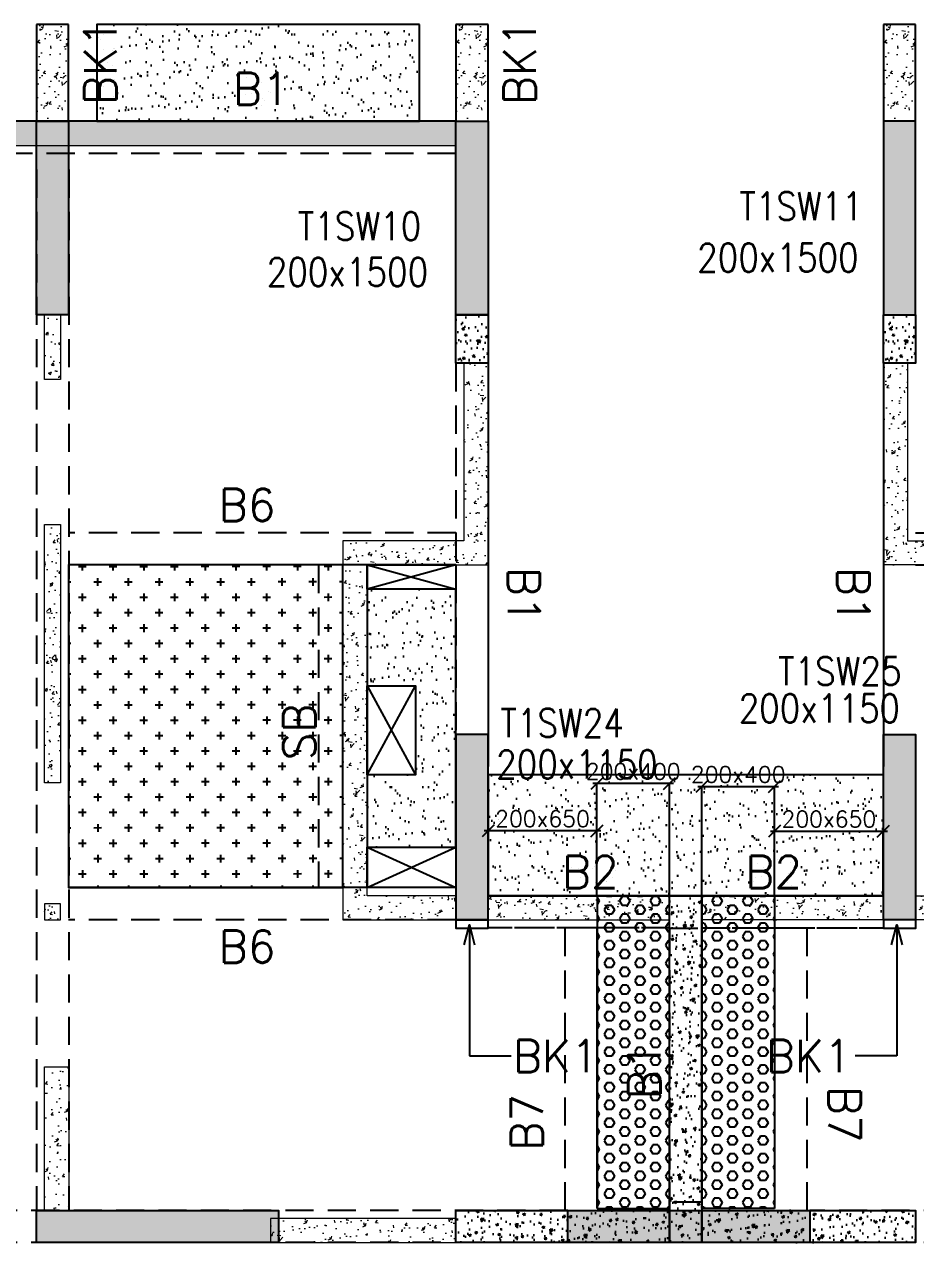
# Model space of a CAD drawing. Header units: millimetres. Extents: x 1078357 to 2594950, y -4969473 to -4636555.
# Drawn here: x 1833457 to 1838981, y -4654688 to -4647138 of the extents above; entities that cross this region are included whole.
import ezdxf

# ---------------------------------------------------------------- set-up
doc = ezdxf.new("R2010")
doc.units = ezdxf.units.MM
doc.header["$PDMODE"] = 35
for name, pattern in [('CONTINOUS', [0]), ('HIDDEN', [0.375, 0.25, -0.125]), ('New Retail block$0$CONTINOUS', [0])]:
    doc.linetypes.add(name, pattern=pattern)
doc.layers.get('0').update_dxf_attribs({"lineweight": 0})
doc.layers.get('Defpoints').update_dxf_attribs({"lineweight": 0})
for name, color, linetype, lineweight in [('A-_ANOTDIMA_D-', 6, 'Continuous', 13), ('COL. NO.', 30, 'Continuous', 25), ('COL. SIZE', 7, 'Continuous', 25), ('DIM', 9, 'Continuous', 25), ('HATCH', 8, 'Continuous', 30), ('RCC UPSTAND', 43, 'Continuous', 30), ('S-NON STR RCC WALL', 8, 'Continuous', 0)]:
    doc.layers.add(name, color=color, linetype=linetype, lineweight=lineweight)
for name, color, linetype in [('B-200x325', 201, 'HIDDEN'), ('B-200x375', 41, 'HIDDEN'), ('B-200x400', 44, 'HIDDEN'), ('B-200x650', 241, 'HIDDEN'), ('B-300xSLAB THK.', 151, 'Continuous'), ('BK1-200x650', 241, 'HIDDEN'), ('DC BEAM NO.', 7, 'Continuous'), ('DROP SLAB', 8, 'Continuous'), ('NON STR. RCC WALL', 6, 'Continuous'), ('S-COLUMN_SHEAR WALL', 1, 'Continuous'), ('S-PROJECTION', 54, 'New Retail block$0$CONTINOUS'), ('SLAB FOLD', 8, 'Continuous'), ('UP TO 10FRS', 30, 'Continuous')]:
    doc.layers.add(name, color=color, linetype=linetype)
doc.styles.add('Roman', font='romans')
doc.styles.add('ROMANS', font='romans.shx', dxfattribs={"width": 0.85})
doc.dimstyles.new('HARESH', dxfattribs={"dimtxt": 150, "dimasz": 75, "dimexe": 0, "dimexo": 0, "dimgap": 25, "dimtad": 1, "dimdec": 0, "dimdsep": 46, "dimtxsty": 'Roman', "dimblk": 'OBLIQUE', "dimcen": 225, "dimdle": 25, "dimclrd": 2, "dimclre": 2, "dimclrt": 7, "dimadec": 8, "dimazin": 1, "dimtfac": 1, "dimtdec": 0, "dimtmove": 0, "dimatfit": 0, "dimfxl": 1, "dimlwd": -1, "dimlwe": -1, "dimarcsym": 0})
pattern_1 = [(50, (-4526714.12, 23254837.94), (182.184669, -15.9390855), [19.05, -209.55]), (355, (-4526714.12, 23254837.94), (-35.2434214, 191.0568452), [15.24, -167.6405842]), (100.4514447, (-4526698.94, 23254836.6), (146.9412471, 175.1177519), [16.1900088, -178.0902446]), (46.1842, (-4526714.12, 23254888.74), (271.0790409, -42.042328), [28.575, -314.325]), (96.6355576, (-4526691.53, 23254885.23), (237.404134, 247.4261246), [24.2850231, -267.1356082]), (351.1841512, (-4526714.12, 23254888.74), (237.404134, 247.4261246), [22.859967, -251.459732]), (21, (-4526688.72, 23254876.04), (151.6143913, -102.2651982), [19.05, -209.55]), (326, (-4526688.72, 23254876.04), (61.8020283, 184.1879661), [15.24, -167.64]), (71.451445, (-4526676.08, 23254867.51), (213.4164193, 81.9227689), [16.1900088, -178.0899376]), (37.5, (-4526714.12, 23254837.935), (3.08860325, 84.55503887), [0, -165.608, 0, -170.18, 0, -168.275]), (7.5, (-4526714.12, 23254837.935), (66.8196625, 100.18057482), [0, -97.028, 0, -161.798, 0, -64.135]), (327.5, (-4526770.76, 23254837.935), (135.59059517, -5.728744), [0, -63.5, 0, -198.12, 0, -262.89]), (317.5, (-4526796.16, 23254837.94), (148.1291814, 25.42649103), [0, -82.55, 0, -131.572, 0, -186.69])]
pattern_2 = [(230, (4374875.64, -7862687.78), (-143.4520365, 12.550427), [15, -165]), (175, (4374875.64, -7862687.78), (27.7502667, -150.438427), [12, -132]), (280.4514445, (4374863.69, -7862686.74), (-115.7017693, -137.887998), [12.7480384, -140.2284224]), (226.1842, (4374875.64, -7862727.78), (-213.448266, 33.103856), [22.5, -247.5]), (276.6356355, (4374857.86, -7862725.02), (-186.932389, -194.82372), [19.122068, -210.342752]), (171.184164, (4374875.64, -7862727.78), (-186.932389, -194.82372), [18, -198]), (201, (4374855.64, -7862717.78), (-119.3814104, 80.523778), [15, -165]), (146, (4374855.64, -7862717.78), (-48.6630664, -145.030009), [12, -132]), (251.4514447, (4374845.7, -7862711.07), (-168.0444753, -64.5062306), [12.748038, -140.2284224]), (217.5, (4374875.644, -7862687.78), (-2.43197106, -66.57877077), [0, -130.4, 0, -134, 0, -132.5]), (187.5, (4374875.644, -7862687.78), (-52.6139075, -78.8823424), [0, -76.4, 0, -127.4, 0, -50.5]), (147.5, (4374920.244, -7862687.78), (-106.7644872, 4.51097435), [0, -50, 0, -156, 0, -207]), (137.5, (4374940.24, -7862687.78), (-116.6372339, -20.0209965), [0, -65, 0, -103.6, 0, -147])]
pattern_3 = [(180, (1815381.29, -4465732.775), (-7e-15, -54.992613), [31.75, -63.5]), (300, (1815381.29, -4465732.775), (47.625, 27.496307), [31.75, -63.5]), (240, (1815349.54, -4465732.775), (47.625, -27.496307), [31.75, -63.5])]

# ---------------------------------------------------------------- blocks, each defined once
blk = doc.blocks.new('_Oblique')
at = {"color": 0, "linetype": 'ByBlock', "lineweight": -2}
blk.add_line((-0.5, -0.5), (0.5, 0.5), dxfattribs=at)
blk = doc.blocks.new('*D1430')
at = {"layer": 'Defpoints', "color": 0, "ltscale": 700, "transparency": 16777216}
for p in [(1837005.8, -4651842.7), (1837005.8, -4652537.8, 0), (1837455.9, -4652537.8, 0)]:
    blk.add_point(p, dxfattribs=at)
at = {"layer": 'DIM', "color": 2, "ltscale": 700, "transparency": 16777216}
for p, q in [((1837480.9, -4651842.7), (1836980.8, -4651842.7)), ((1837005.8, -4652537.8), (1837005.8, -4651842.7)), ((1837455.9, -4652537.8), (1837455.9, -4651842.7))]:
    blk.add_line(p, q, dxfattribs=at)
at = {"layer": 'DIM', "color": 2, "ltscale": 700, "transparency": 16777216, "xscale": 75, "yscale": 75, "zscale": 75, "rotation": 180}
blk.add_blockref('_Oblique', (1837005.8, -4651842.7), dxfattribs=at)
at = {"layer": 'DIM', "color": 2, "ltscale": 700, "transparency": 16777216, "xscale": 75, "yscale": 75, "zscale": 75}
blk.add_blockref('_Oblique', (1837455.9, -4651842.7), dxfattribs=at)
at = {"layer": 'DIM', "color": 7, "ltscale": 700, "transparency": 16777216, "insert": (1837230.8, -4651767.7), "char_height": 150, "attachment_point": 5, "style": 'Roman'}
blk.add_mtext('{\\H0.666667x;200x400}', dxfattribs=at)
blk = doc.blocks.new('*D1431')
at = {"layer": 'Defpoints', "color": 0, "ltscale": 700, "transparency": 16777216}
for p in [(1836331.1, -4652135.7), (1836331.1, -4652537.8, 0), (1837005.8, -4652537.8, 0)]:
    blk.add_point(p, dxfattribs=at)
at = {"layer": 'DIM', "color": 2, "ltscale": 700, "transparency": 16777216}
for p, q in [((1837030.8, -4652135.7), (1836306.1, -4652135.7)), ((1836331.1, -4652537.8), (1836331.1, -4652135.7)), ((1837005.8, -4652537.8), (1837005.8, -4652135.7))]:
    blk.add_line(p, q, dxfattribs=at)
at = {"layer": 'DIM', "color": 2, "ltscale": 700, "transparency": 16777216, "xscale": 75, "yscale": 75, "zscale": 75, "rotation": 180}
blk.add_blockref('_Oblique', (1836331.1, -4652135.7), dxfattribs=at)
at = {"layer": 'DIM', "color": 2, "ltscale": 700, "transparency": 16777216, "xscale": 75, "yscale": 75, "zscale": 75}
blk.add_blockref('_Oblique', (1837005.8, -4652135.7), dxfattribs=at)
at = {"layer": 'DIM', "color": 7, "ltscale": 700, "transparency": 16777216, "insert": (1836668.4, -4652060.7), "char_height": 150, "attachment_point": 5, "style": 'Roman'}
blk.add_mtext('{\\H0.666667x;200x650}', dxfattribs=at)
blk = doc.blocks.new('*D1432')
at = {"layer": 'Defpoints', "color": 0, "ltscale": 700, "transparency": 16777216}
for p in [(1838106, -4651861), (1837655.9, -4652537.8, 0), (1838106, -4652537.8, 0)]:
    blk.add_point(p, dxfattribs=at)
at = {"layer": 'DIM', "color": 2, "ltscale": 700, "transparency": 16777216}
for p, q in [((1837630.9, -4651861), (1838131, -4651861)), ((1837655.9, -4652537.8), (1837655.9, -4651861)), ((1838106, -4652537.8), (1838106, -4651861))]:
    blk.add_line(p, q, dxfattribs=at)
at = {"layer": 'DIM', "color": 2, "ltscale": 700, "transparency": 16777216, "xscale": 75, "yscale": 75, "zscale": 75, "rotation": 180}
blk.add_blockref('_Oblique', (1837655.9, -4651861), dxfattribs=at)
at = {"layer": 'DIM', "color": 2, "ltscale": 700, "transparency": 16777216, "xscale": 75, "yscale": 75, "zscale": 75}
blk.add_blockref('_Oblique', (1838106, -4651861), dxfattribs=at)
at = {"layer": 'DIM', "color": 7, "ltscale": 700, "transparency": 16777216, "insert": (1837881, -4651786), "char_height": 150, "attachment_point": 5, "style": 'Roman'}
blk.add_mtext('{\\H0.666667x;200x400}', dxfattribs=at)
blk = doc.blocks.new('*D1433')
at = {"layer": 'Defpoints', "color": 0, "ltscale": 700, "transparency": 16777216}
for p in [(1838780.9, -4652137.7), (1838106, -4652537.8, 0), (1838780.9, -4652537.8, 0)]:
    blk.add_point(p, dxfattribs=at)
at = {"layer": 'DIM', "color": 2, "ltscale": 700, "transparency": 16777216}
for p, q in [((1838081, -4652137.7), (1838805.9, -4652137.7)), ((1838106, -4652537.8), (1838106, -4652137.7)), ((1838780.9, -4652537.8), (1838780.9, -4652137.7))]:
    blk.add_line(p, q, dxfattribs=at)
at = {"layer": 'DIM', "color": 2, "ltscale": 700, "transparency": 16777216, "xscale": 75, "yscale": 75, "zscale": 75, "rotation": 180}
blk.add_blockref('_Oblique', (1838106, -4652137.7), dxfattribs=at)
at = {"layer": 'DIM', "color": 2, "ltscale": 700, "transparency": 16777216, "xscale": 75, "yscale": 75, "zscale": 75}
blk.add_blockref('_Oblique', (1838780.9, -4652137.7), dxfattribs=at)
at = {"layer": 'DIM', "color": 7, "ltscale": 700, "transparency": 16777216, "insert": (1838443.5, -4652062.7), "char_height": 150, "attachment_point": 5, "style": 'Roman'}
blk.add_mtext('{\\H0.666667x;200x650}', dxfattribs=at)
blk = doc.blocks.new('G$CD63B60BD')
at = {"layer": 'COL. NO.', "linetype": 'Continuous', "style": 'ROMANS', "width": 0.85}
for s, p in [('T1SW11', (25182.1, 15285.8, -320.4)), ('T1SW10', (22445.4, 15162.1, -320.4)), ('T1SW25', (25422.3, 12404.1, -320.4)), ('T1SW24', (23701.3, 12082.3, -320.4))]:
    blk.add_text(s, height=175, dxfattribs=at).set_placement(p)
at = {"layer": 'COL. SIZE', "linetype": 'Continuous', "style": 'ROMANS', "width": 0.85}
for s, p in [('200x1500', (24921.1, 14967.4, -320.4)), ('200x1500', (22252.8, 14877.6, -320.4)), ('200x1150', (25177.8, 12173.6, -320.4)), ('200x1150', (23675.2, 11827.3, -320.4))]:
    blk.add_text(s, height=175, dxfattribs=at).set_placement(p)

msp = doc.modelspace()

# ---------------------------------------------------------------- hatches: boundary and pattern name
at = {"layer": 'DROP SLAB'}
h = msp.add_hatch(dxfattribs=at)
h.set_pattern_fill('CROSS', color=8, scale=15, angle=0.03079)
h.set_pattern_definition([(180.03079016, (-1451735.6, 9389968.63), (-95.1987999, -95.3011726), [47.625, -142.875]), (270.03079016, (-1451759.43, 9389992.43), (95.3011726, -95.1987999), [47.625, -142.875])])
h.paths.add_polyline_path([(1835431.1, -4650488.1), (1833731.1, -4650488.1), (1833731.1, -4652487.9), (1835431.1, -4652487.9)])
at = {"layer": 'HATCH'}
h = msp.add_hatch(dxfattribs=at)
h.set_pattern_fill('AR-SAND', color=8, scale=3, angle=179.97015)
h.set_pattern_definition([(37.4701541, (-1035302.19, 9339832.47), (-4.7236114, 146.8264517), [0, -115.824, 0, -129.54, 0, -123.825]), (7.4701541, (-1035302.2, 9339832.47), (134.9689868, 214.9772528), [0, -62.484, 0, -104.394, 0, -40.005]), (327.4701541, (-1035395.92, 9339832.52), (237.2979035, 0.3075449), [0, -38.1, 0, -137.16, 0, -179.07]), (317.4701541, (-1035395.92, 9339832.52), (229.1017424, 66.759465), [0, -19.05, 0, -89.916, 0, -102.87])])
h.paths.add_polyline_path([(1835906.4, -4647137.8), (1833906.4, -4647137.8), (1833906.4, -4647737.8), (1835906.4, -4647737.8)])
h = msp.add_hatch(dxfattribs=at)
h.set_pattern_fill('AR-SAND', color=8, scale=3, angle=0.02985)
h.set_pattern_definition([(37.47015413, (-3195902.47, 18707870.84), (-4.72361136, 146.8264517), [0, -115.824, 0, -129.54, 0, -123.825]), (7.4701541, (-3195902.47, 18707870.84), (134.9689868, 214.9772528), [0, -62.484, 0, -104.394, 0, -40.005]), (327.4701541, (-3195996.19, 18707870.89), (237.2979035, 0.3075449), [0, -38.1, 0, -137.16, 0, -179.07]), (317.4701541, (-3195996.2, 18707870.9), (229.1017424, 66.759465), [0, -19.05, 0, -89.916, 0, -102.87])])
h.paths.add_polyline_path([(1836130.6, -4650637.8), (1835580.6, -4650637.8), (1835580.6, -4651237.8), (1835880.5, -4651237.8), (1835880.5, -4651787.8), (1835580.6, -4651787.7), (1835580.6, -4652237.8), (1836130.5, -4652237.8)])
h = msp.add_hatch(dxfattribs=at)
h.set_pattern_fill('AR-SAND', color=8, scale=3, angle=179.97015)
h.set_pattern_definition([(37.4701541, (-2132527.14, 14023851.66), (-4.72361136, 146.8264517), [0, -115.824, 0, -129.54, 0, -123.825]), (7.4701541, (-2132527.14, 14023851.66), (134.9689868, 214.9772528), [0, -62.484, 0, -104.394, 0, -40.005]), (327.4701541, (-2132620.87, 14023851.7), (237.2979035, 0.3075449), [0, -38.1, 0, -137.16, 0, -179.07]), (317.4701541, (-2132620.87, 14023851.7), (229.1017424, 66.759465), [0, -19.05, 0, -89.916, 0, -102.87])])
h.paths.add_polyline_path([(1838781.1, -4651787.7), (1836331.1, -4651787.7), (1836331.1, -4652537.8), (1838781.1, -4652537.8)])
h = msp.add_hatch(dxfattribs=at)
h.set_pattern_fill('AR-SAND', color=8, scale=3, angle=179.97015)
h.set_pattern_definition([(37.4701541, (-2132526.91, 14023851.66), (-4.72361136, 146.8264517), [0, -115.824, 0, -129.54, 0, -123.825]), (7.4701541, (-2132526.9, 14023851.66), (134.9689868, 214.9772528), [0, -62.484, 0, -104.394, 0, -40.005]), (327.4701541, (-2132620.63, 14023851.71), (237.2979035, 0.3075449), [0, -38.1, 0, -137.16, 0, -179.07]), (317.4701541, (-2132620.63, 14023851.71), (229.1017424, 66.759465), [0, -19.05, 0, -89.916, 0, -102.87])])
h.paths.add_polyline_path([(1838781.4, -4651937.8), (1836331.3, -4651937.8), (1836331.4, -4652537.7), (1838781.4, -4652537.7)])
at = {"layer": 'RCC UPSTAND'}
h = msp.add_hatch(dxfattribs=at)
h.set_pattern_fill('AR-CONC', color=8, scale=20, angle=90)
h.set_pattern_definition([(140, (-1371868.97, -7187682.28), (12.550427, 143.4520365), [15, -165]), (85, (-1371868.97, -7187682.28), (-150.438427, -27.7502667), [12, -132]), (190.4514445, (-1371867.93, -7187670.33), (-137.887998, 115.7017693), [12.7480384, -140.2284224]), (136.1842, (-1371908.97, -7187682.28), (33.103856, 213.448266), [22.5, -247.5]), (186.6356355, (-1371906.21, -7187664.5), (-194.82372, 186.932389), [19.122068, -210.342752]), (81.184164, (-1371908.97, -7187682.28), (-194.82372, 186.932389), [18, -198]), (111, (-1371898.97, -7187662.28), (80.523778, 119.3814104), [15, -165]), (56, (-1371898.97, -7187662.28), (-145.030009, 48.6630664), [12, -132]), (161.4514447, (-1371892.26, -7187652.33), (-64.5062306, 168.0444753), [12.748038, -140.2284224]), (127.5, (-1371868.974, -7187682.28), (-66.57877077, 2.43197106), [0, -130.4, 0, -134, 0, -132.5]), (97.5, (-1371868.97, -7187682.28), (-78.8823424, 52.6139075), [0, -76.4, 0, -127.4, 0, -50.5]), (57.5, (-1371868.974, -7187726.88), (4.51097435, 106.7644872), [0, -50, 0, -156, 0, -207]), (47.5, (-1371868.97, -7187746.88), (-20.0209965, 116.6372339), [0, -65, 0, -103.6, 0, -147])])
h.paths.add_polyline_path([(1836331.1, -4648937.8), (1836331.1, -4649237.8), (1836131.1, -4649237.8), (1836131.1, -4648937.8)])
h = msp.add_hatch(dxfattribs=at)
h.set_pattern_fill('AR-CONC', color=8, scale=20, angle=90)
h.set_pattern_definition([(140, (-1369218.97, -7187682.28), (12.550427, 143.4520365), [15, -165]), (85, (-1369218.97, -7187682.28), (-150.438427, -27.7502667), [12, -132]), (190.4514445, (-1369217.93, -7187670.33), (-137.887998, 115.7017693), [12.7480384, -140.2284224]), (136.1842, (-1369258.97, -7187682.28), (33.103856, 213.448266), [22.5, -247.5]), (186.6356355, (-1369256.21, -7187664.5), (-194.82372, 186.932389), [19.122068, -210.342752]), (81.184164, (-1369258.97, -7187682.28), (-194.82372, 186.932389), [18, -198]), (111, (-1369248.97, -7187662.28), (80.523778, 119.3814104), [15, -165]), (56, (-1369248.97, -7187662.28), (-145.030009, 48.6630664), [12, -132]), (161.4514447, (-1369242.26, -7187652.34), (-64.5062306, 168.0444753), [12.748038, -140.2284224]), (127.5, (-1369218.974, -7187682.285), (-66.57877077, 2.43197106), [0, -130.4, 0, -134, 0, -132.5]), (97.5, (-1369218.97, -7187682.285), (-78.8823424, 52.6139075), [0, -76.4, 0, -127.4, 0, -50.5]), (57.5, (-1369218.974, -7187726.885), (4.51097435, 106.7644872), [0, -50, 0, -156, 0, -207]), (47.5, (-1369218.97, -7187746.885), (-20.0209965, 116.6372339), [0, -65, 0, -103.6, 0, -147])])
h.paths.add_polyline_path([(1838981.1, -4648937.8), (1838981.1, -4649237.8), (1838781.1, -4649237.8), (1838781.1, -4648937.8)])
h = msp.add_hatch(dxfattribs=at)
h.set_pattern_fill('AR-CONC', color=8, scale=20, angle=180)
h.set_pattern_definition([(230, (4374875.64, -7862687.78), (-143.4520365, 12.550427), [15, -165]), (175, (4374875.64, -7862687.78), (27.7502667, -150.438427), [12, -132]), (280.4514445, (4374863.69, -7862686.74), (-115.7017693, -137.887998), [12.7480384, -140.2284224]), (226.1842, (4374875.64, -7862727.78), (-213.448266, 33.103856), [22.5, -247.5]), (276.6356355, (4374857.86, -7862725.02), (-186.932389, -194.82372), [19.122068, -210.342752]), (171.184164, (4374875.64, -7862727.78), (-186.932389, -194.82372), [18, -198]), (201, (4374855.64, -7862717.78), (-119.3814104, 80.523778), [15, -165]), (146, (4374855.64, -7862717.78), (-48.6630664, -145.030009), [12, -132]), (251.4514447, (4374845.7, -7862711.07), (-168.0444753, -64.5062306), [12.748038, -140.2284224]), (217.5, (4374875.644, -7862687.78), (-2.43197106, -66.57877077), [0, -130.4, 0, -134, 0, -132.5]), (187.5, (4374875.644, -7862687.78), (-52.6139075, -78.8823424), [0, -76.4, 0, -127.4, 0, -50.5]), (147.5, (4374920.244, -7862687.78), (-106.7644872, 4.51097435), [0, -50, 0, -156, 0, -207]), (137.5, (4374940.24, -7862687.78), (-116.6372339, -20.0209965), [0, -65, 0, -103.6, 0, -147])])
h.paths.add_polyline_path([(1837456.1, -4652537.8), (1837656.1, -4652537.8), (1837656.1, -4654687.8), (1837456.1, -4654687.8)])
h = msp.add_hatch(dxfattribs=at)
h.set_pattern_fill('AR-CONC', color=8, scale=20, angle=180)
h.set_pattern_definition(pattern_2)
h.paths.add_polyline_path([(1836131.1, -4654487.8), (1837456.1, -4654487.8), (1837456.1, -4654687.7), (1836131.1, -4654687.7)])
h = msp.add_hatch(dxfattribs=at)
h.set_pattern_fill('AR-CONC', color=8, scale=20, angle=180)
h.set_pattern_definition(pattern_2)
h.paths.add_polyline_path([(1837656.1, -4654487.8), (1838981.1, -4654487.8), (1838981.1, -4654687.8), (1837656.1, -4654687.8)])
at = {"layer": 'S-COLUMN_SHEAR WALL', "lineweight": 25}
h = msp.add_hatch(color=1, dxfattribs=at)
h.dxf.hatch_style = 1
h.paths.add_polyline_path([(1833531.1, -4648937.8), (1833731.1, -4648937.8), (1833731.1, -4647737.8), (1833531.1, -4647737.8)])
at = {"layer": 'S-COLUMN_SHEAR WALL', "lineweight": 25, "extrusion": (-1.00316e-06, 2.11765e-11, 1)}
h = msp.add_hatch(color=1, dxfattribs=at)
h.dxf.hatch_style = 1
h.paths.add_polyline_path([(1836131.1, -4647737.8), (1836331.1, -4647737.8), (1836331.1, -4648937.8), (1836131.1, -4648937.8)])
at = {"layer": 'S-COLUMN_SHEAR WALL', "lineweight": 25, "extrusion": (1.00316e-06, 1.91639e-11, 1)}
h = msp.add_hatch(color=1, dxfattribs=at)
h.dxf.hatch_style = 1
h.paths.add_polyline_path([(1838981.1, -4647737.8), (1838781.1, -4647737.8), (1838781.1, -4648937.8), (1838981.1, -4648937.8)])
at = {"layer": 'S-COLUMN_SHEAR WALL', "lineweight": 25, "extrusion": (-1.00316e-06, 2.11765e-11, 1)}
h = msp.add_hatch(color=1, dxfattribs=at)
h.dxf.hatch_style = 1
h.paths.add_polyline_path([(1836131.1, -4652687.8), (1836331.1, -4652687.8), (1836331.1, -4651537.8), (1836131.1, -4651537.8)])
at = {"layer": 'S-COLUMN_SHEAR WALL', "lineweight": 25, "extrusion": (1.00316e-06, 1.91639e-11, 1)}
h = msp.add_hatch(color=1, dxfattribs=at)
h.dxf.hatch_style = 1
h.paths.add_polyline_path([(1838981.1, -4652687.8), (1838781.1, -4652687.8), (1838781.1, -4651537.8), (1838981.1, -4651537.8)])
at = {"layer": 'S-COLUMN_SHEAR WALL', "lineweight": 25}
h = msp.add_hatch(color=1, dxfattribs=at)
h.dxf.hatch_style = 1
h.paths.add_polyline_path([(1833531.1, -4654487.8), (1835031.1, -4654487.8), (1835031.1, -4654687.8), (1833531.1, -4654687.8)])
at = {"layer": 'S-NON STR RCC WALL'}
h = msp.add_hatch(dxfattribs=at)
h.set_pattern_fill('AR-CONC', color=256, angle=180)
h.set_pattern_definition([(50, (-6700313.69, 32907950.43), (182.184669, -15.93908554), [19.05, -209.55]), (355, (-6700313.69, 32907950.43), (-35.2434214, 191.0568452), [15.24, -167.6405842]), (100.4514447, (-6700298.5, 32907949.1), (146.9412471, 175.1177519), [16.1900088, -178.0902446]), (46.1842, (-6700313.69, 32908001.23), (271.0790409, -42.0423279), [28.575, -314.325]), (96.6355576, (-6700291.1, 32907997.72), (237.404134, 247.4261246), [24.2850231, -267.1356082]), (351.1841512, (-6700313.69, 32908001.23), (237.404134, 247.4261246), [22.859967, -251.459732]), (21, (-6700288.29, 32907988.53), (151.61439127, -102.2651982), [19.05, -209.55]), (326, (-6700288.29, 32907988.53), (61.80202835, 184.1879661), [15.24, -167.64]), (71.451445, (-6700275.65, 32907980), (213.4164193, 81.9227689), [16.1900088, -178.0899376]), (37.5, (-6700313.685, 32907950.43), (3.08860325, 84.55503887), [0, -165.608, 0, -170.18, 0, -168.275]), (7.5, (-6700313.685, 32907950.43), (66.8196625, 100.18057482), [0, -97.028, 0, -161.798, 0, -64.135]), (327.5, (-6700370.33, 32907950.43), (135.59059517, -5.72874399), [0, -63.5, 0, -198.12, 0, -262.89]), (317.5, (-6700395.73, 32907950.43), (148.1291814, 25.42649103), [0, -82.55, 0, -131.572, 0, -186.69])])
h.paths.add_polyline_path([(1833731.1, -4647737.8), (1833731.1, -4647137.8), (1833531.1, -4647137.8), (1833531.1, -4647737.8), (1833731.1, -4647737.8)], is_closed=False)
h = msp.add_hatch(dxfattribs=at)
h.set_pattern_fill('AR-CONC', color=256, angle=180)
h.set_pattern_definition([(50, (-6697713.69, 32907950.49), (182.184669, -15.93908554), [19.05, -209.55]), (355, (-6697713.69, 32907950.49), (-35.2434214, 191.0568452), [15.24, -167.6405842]), (100.4514447, (-6697698.5, 32907949.16), (146.9412471, 175.1177519), [16.1900088, -178.0902446]), (46.1842, (-6697713.69, 32908001.3), (271.0790409, -42.0423279), [28.575, -314.325]), (96.6355576, (-6697691.1, 32907997.79), (237.404134, 247.4261246), [24.2850231, -267.1356082]), (351.1841512, (-6697713.69, 32908001.3), (237.404134, 247.4261246), [22.859967, -251.459732]), (21, (-6697688.29, 32907988.59), (151.61439127, -102.2651982), [19.05, -209.55]), (326, (-6697688.29, 32907988.59), (61.80202835, 184.1879661), [15.24, -167.64]), (71.451445, (-6697675.65, 32907980.07), (213.4164193, 81.9227689), [16.1900088, -178.0899376]), (37.5, (-6697713.686, 32907950.49), (3.08860325, 84.55503887), [0, -165.608, 0, -170.18, 0, -168.275]), (7.5, (-6697713.69, 32907950.49), (66.8196625, 100.18057482), [0, -97.028, 0, -161.798, 0, -64.135]), (327.5, (-6697770.33, 32907950.49), (135.59059517, -5.72874399), [0, -63.5, 0, -198.12, 0, -262.89]), (317.5, (-6697795.73, 32907950.49), (148.1291814, 25.42649103), [0, -82.55, 0, -131.572, 0, -186.69])])
h.paths.add_polyline_path([(1836331.1, -4647737.7), (1836331.1, -4647137.7), (1836131.1, -4647137.7), (1836131.1, -4647737.7), (1836331.1, -4647737.7)], is_closed=False)
h = msp.add_hatch(dxfattribs=at)
h.set_pattern_fill('AR-CONC', color=256, angle=180)
h.set_pattern_definition([(50, (-6695063.69, 32907950.42), (182.184669, -15.93908554), [19.05, -209.55]), (355, (-6695063.69, 32907950.42), (-35.2434214, 191.0568452), [15.24, -167.6405842]), (100.4514447, (-6695048.5, 32907949.1), (146.9412471, 175.1177519), [16.1900088, -178.0902446]), (46.1842, (-6695063.69, 32908001.22), (271.0790409, -42.0423279), [28.575, -314.325]), (96.6355576, (-6695041.1, 32907997.72), (237.404134, 247.4261246), [24.2850231, -267.1356082]), (351.1841512, (-6695063.69, 32908001.22), (237.404134, 247.4261246), [22.859967, -251.459732]), (21, (-6695038.29, 32907988.52), (151.61439127, -102.2651982), [19.05, -209.55]), (326, (-6695038.29, 32907988.52), (61.80202835, 184.1879661), [15.24, -167.64]), (71.451445, (-6695025.65, 32907980), (213.4164193, 81.9227689), [16.1900088, -178.0899376]), (37.5, (-6695063.685, 32907950.423), (3.08860325, 84.55503887), [0, -165.608, 0, -170.18, 0, -168.275]), (7.5, (-6695063.69, 32907950.42), (66.8196625, 100.18057482), [0, -97.028, 0, -161.798, 0, -64.135]), (327.5, (-6695120.33, 32907950.423), (135.59059517, -5.72874399), [0, -63.5, 0, -198.12, 0, -262.89]), (317.5, (-6695145.73, 32907950.42), (148.1291814, 25.42649103), [0, -82.55, 0, -131.572, 0, -186.69])])
h.paths.add_polyline_path([(1838981.1, -4647737.8), (1838981.1, -4647137.8), (1838781.1, -4647137.8), (1838781.1, -4647737.8), (1838981.1, -4647737.8)], is_closed=False)
h = msp.add_hatch(dxfattribs=at)
h.set_pattern_fill('AR-CONC', color=256)
h.set_pattern_definition([(50, (-5623938.83, 27938857.12), (182.184669, -15.93908554), [19.05, -209.55]), (355, (-5623938.83, 27938857.12), (-35.2434214, 191.0568452), [15.24, -167.6405842]), (100.4514447, (-5623923.65, 27938855.8), (146.9412471, 175.1177519), [16.1900088, -178.0902446]), (46.1842, (-5623938.83, 27938907.92), (271.0790409, -42.042328), [28.575, -314.325]), (96.6355576, (-5623916.24, 27938904.42), (237.404134, 247.4261246), [24.2850231, -267.1356082]), (351.1841512, (-5623938.83, 27938907.92), (237.404134, 247.4261246), [22.859967, -251.459732]), (21, (-5623913.43, 27938895.22), (151.6143913, -102.2651982), [19.05, -209.55]), (326, (-5623913.43, 27938895.22), (61.8020283, 184.1879661), [15.24, -167.64]), (71.451445, (-5623900.8, 27938886.7), (213.4164193, 81.9227689), [16.1900088, -178.0899376]), (37.5, (-5623938.834, 27938857.12), (3.08860325, 84.55503887), [0, -165.608, 0, -170.18, 0, -168.275]), (7.5, (-5623938.83, 27938857.12), (66.8196625, 100.18057482), [0, -97.028, 0, -161.798, 0, -64.135]), (327.5, (-5623995.476, 27938857.12), (135.59059517, -5.72874399), [0, -63.5, 0, -198.12, 0, -262.89]), (317.5, (-5624020.88, 27938857.12), (148.1291814, 25.42649103), [0, -82.55, 0, -131.572, 0, -186.69])])
h.paths.add_polyline_path([(1836128.4, -4647737.8), (1831131.3, -4647737.8), (1831131.3, -4647887.8), (1836128.4, -4647887.8)])
h = msp.add_hatch(dxfattribs=at)
h.set_pattern_fill('AR-CONC', color=256, angle=180)
h.set_pattern_definition([(50, (1833644.6, -4749442.22), (182.18467, -15.93909), [19.05, -209.55]), (355, (1833644.6, -4749442.22), (-35.24342, 191.05685), [15.24, -167.6406]), (100.45144, (1833659.78, -4749443.55), (146.94125, 175.11775), [16.19, -178.09024]), (46.1842, (1833644.6, -4749391.42), (271.07904, -42.04233), [28.575, -314.325]), (96.63556, (1833667.2, -4749394.93), (237.4041, 247.4261), [24.285, -267.1356]), (351.18415, (1833644.6, -4749391.42), (237.4041, 247.4261), [22.86, -251.4597]), (21, (1833670, -4749404.12), (151.6144, -102.2652), [19.05, -209.55]), (326, (1833670, -4749404.12), (61.80203, 184.18797), [15.24, -167.64]), (71.45144, (1833682.63, -4749412.65), (213.41642, 81.92277), [16.19, -178.08994]), (37.5, (1833644.6, -4749442.225), (3.088603, 84.55504), [0, -165.608, 0, -170.18, 0, -168.275]), (7.5, (1833644.6, -4749442.225), (66.81966, 100.180575), [0, -97.028, 0, -161.798, 0, -64.135]), (327.5, (1833587.96, -4749442.225), (135.590595, -5.728744), [0, -63.5, 0, -198.12, 0, -262.89]), (317.5, (1833562.56, -4749442.22), (148.12918, 25.42649), [0, -82.55, 0, -131.572, 0, -186.69])])
h.paths.add_polyline_path([(1833581.4, -4648937.8), (1833681.4, -4648937.8), (1833681.3, -4649337.8), (1833581.3, -4649337.8)])
h = msp.add_hatch(dxfattribs=at)
h.set_pattern_fill('AR-CONC', color=256)
h.set_pattern_definition(pattern_1)
h.paths.add_polyline_path([(1835431.3, -4650337.8), (1835431.3, -4652687.8), (1836131.3, -4652687.8), (1836131.3, -4652537.8), (1835581.3, -4652537.8), (1835581.3, -4650487.8), (1836331.3, -4650487.8), (1836331.3, -4649237.7), (1836181.3, -4649237.7), (1836181.3, -4650337.8)])
h = msp.add_hatch(dxfattribs=at)
h.set_pattern_fill('AR-CONC', color=256, angle=180)
h.set_pattern_definition(pattern_1)
h.paths.add_polyline_path([(1839681.4, -4650337.8), (1839681.4, -4652687.8), (1838981.4, -4652687.8), (1838981.4, -4652537.8), (1839531.4, -4652537.8), (1839531.4, -4650487.8), (1838781.4, -4650487.8), (1838781.4, -4649237.7), (1838931.4, -4649237.7), (1838931.4, -4650337.8)])
h = msp.add_hatch(dxfattribs=at)
h.set_pattern_fill('AR-CONC', color=256, angle=180)
h.set_pattern_definition([(50, (2930869.32, -9433461.41), (182.184669, -15.9390855), [19.05, -209.55]), (355, (2930869.32, -9433461.41), (-35.2434214, 191.056845), [15.24, -167.640584]), (100.4514447, (2930884.5, -9433462.74), (146.941247, 175.117752), [16.190009, -178.0902446]), (46.1842, (2930869.32, -9433410.61), (271.079041, -42.042328), [28.575, -314.325]), (96.6355576, (2930891.9, -9433414.12), (237.404134, 247.426125), [24.285023, -267.135608]), (351.184151, (2930869.32, -9433410.6), (237.404134, 247.426125), [22.859967, -251.459732]), (21, (2930894.72, -9433423.31), (151.6143913, -102.265198), [19.05, -209.55]), (326, (2930894.72, -9433423.31), (61.802028, 184.187966), [15.24, -167.64]), (71.451445, (2930907.35, -9433431.83), (213.416419, 81.922769), [16.190009, -178.0899376]), (37.5, (2930869.316, -9433461.41), (3.08860325, 84.5550389), [0, -165.608, 0, -170.18, 0, -168.275]), (7.5, (2930869.32, -9433461.41), (66.8196625, 100.1805748), [0, -97.028, 0, -161.798, 0, -64.135]), (327.5, (2930812.674, -9433461.41), (135.5905952, -5.728744), [0, -63.5, 0, -198.12, 0, -262.89]), (317.5, (2930787.27, -9433461.41), (148.1291814, 25.426491), [0, -82.55, 0, -131.572, 0, -186.69])])
h.paths.add_polyline_path([(1833581.3, -4650237.8), (1833681.3, -4650237.8), (1833681.3, -4651837.8), (1833581.3, -4651837.8)])
h = msp.add_hatch(dxfattribs=at)
h.set_pattern_fill('AR-CONC', color=256)
h.set_pattern_definition(pattern_1)
h.paths.add_polyline_path([(1837456.3, -4652537.8), (1836331.3, -4652537.8), (1836331.3, -4652687.8), (1837456.3, -4652687.8)])
h = msp.add_hatch(dxfattribs=at)
h.set_pattern_fill('AR-CONC', color=256, angle=180)
h.set_pattern_definition(pattern_1)
h.paths.add_polyline_path([(1837656.4, -4652537.8), (1838781.4, -4652537.8), (1838781.4, -4652687.8), (1837656.4, -4652687.8)])
h = msp.add_hatch(dxfattribs=at)
h.set_pattern_fill('AR-CONC', color=256, angle=180)
h.set_pattern_definition([(50, (2930856.1, -9434826.08), (182.184669, -15.9390855), [19.05, -209.55]), (355, (2930856.1, -9434826.08), (-35.2434214, 191.056845), [15.24, -167.640584]), (100.4514447, (2930871.28, -9434827.4), (146.941247, 175.117752), [16.190009, -178.0902446]), (46.1842, (2930856.1, -9434775.28), (271.079041, -42.042328), [28.575, -314.325]), (96.6355576, (2930878.7, -9434778.78), (237.404134, 247.426125), [24.285023, -267.135608]), (351.184151, (2930856.1, -9434775.28), (237.404134, 247.426125), [22.859967, -251.459732]), (21, (2930881.5, -9434787.98), (151.6143913, -102.265198), [19.05, -209.55]), (326, (2930881.5, -9434787.98), (61.802028, 184.187966), [15.24, -167.64]), (71.451445, (2930894.14, -9434796.5), (213.416419, 81.922769), [16.190009, -178.0899376]), (37.5, (2930856.1, -9434826.077), (3.08860325, 84.5550389), [0, -165.608, 0, -170.18, 0, -168.275]), (7.5, (2930856.1, -9434826.08), (66.8196625, 100.1805748), [0, -97.028, 0, -161.798, 0, -64.135]), (327.5, (2930799.46, -9434826.077), (135.5905952, -5.728744), [0, -63.5, 0, -198.12, 0, -262.89]), (317.5, (2930774.06, -9434826.08), (148.1291814, 25.426491), [0, -82.55, 0, -131.572, 0, -186.69])])
h.paths.add_polyline_path([(1833581.3, -4652687.8), (1833681.3, -4652687.8), (1833681.3, -4652587.8), (1833581.3, -4652587.8)])
h = msp.add_hatch(dxfattribs=at)
h.set_pattern_fill('AR-CONC', color=256, angle=180)
h.set_pattern_definition([(50, (-5617953.58, 27938857.12), (182.184669, -15.93908554), [19.05, -209.55]), (355, (-5617953.58, 27938857.12), (-35.2434214, 191.0568452), [15.24, -167.6405842]), (100.4514447, (-5617938.4, 27938855.79), (146.9412471, 175.1177519), [16.1900088, -178.0902446]), (46.1842, (-5617953.58, 27938907.92), (271.0790409, -42.042328), [28.575, -314.325]), (96.6355576, (-5617931, 27938904.4), (237.404134, 247.4261246), [24.2850231, -267.1356082]), (351.1841512, (-5617953.58, 27938907.92), (237.404134, 247.4261246), [22.859967, -251.459732]), (21, (-5617928.18, 27938895.22), (151.6143913, -102.2651982), [19.05, -209.55]), (326, (-5617928.18, 27938895.22), (61.8020283, 184.1879661), [15.24, -167.64]), (71.451445, (-5617915.54, 27938886.7), (213.4164193, 81.9227689), [16.1900088, -178.0899376]), (37.5, (-5617953.58, 27938857.115), (3.08860325, 84.55503887), [0, -165.608, 0, -170.18, 0, -168.275]), (7.5, (-5617953.58, 27938857.115), (66.8196625, 100.18057482), [0, -97.028, 0, -161.798, 0, -64.135]), (327.5, (-5618010.22, 27938857.115), (135.59059517, -5.72874399), [0, -63.5, 0, -198.12, 0, -262.89]), (317.5, (-5618035.62, 27938857.12), (148.1291814, 25.42649103), [0, -82.55, 0, -131.572, 0, -186.69])])
h.paths.add_polyline_path([(1833581.4, -4653597.8), (1833731.3, -4653597.8), (1833731.3, -4654487.7), (1833581.4, -4654487.7)])
h = msp.add_hatch(dxfattribs=at)
h.set_pattern_fill('AR-CONC', color=256)
h.set_pattern_definition([(50, (-4526714.12, 23254837.94), (182.184669, -15.9390855), [19.05, -209.55]), (355, (-4526714.12, 23254837.94), (-35.2434214, 191.0568452), [15.24, -167.6405842]), (100.4514447, (-4526698.94, 23254836.6), (146.9412471, 175.1177519), [16.1900088, -178.0902446]), (46.1842, (-4526714.12, 23254888.74), (271.0790409, -42.042328), [28.575, -314.325]), (96.6355576, (-4526691.53, 23254885.23), (237.404134, 247.4261246), [24.2850231, -267.1356082]), (351.1841512, (-4526714.12, 23254888.74), (237.404134, 247.4261246), [22.859967, -251.459732]), (21, (-4526688.72, 23254876.04), (151.6143913, -102.2651982), [19.05, -209.55]), (326, (-4526688.72, 23254876.04), (61.8020283, 184.1879661), [15.24, -167.64]), (71.451445, (-4526676.08, 23254867.51), (213.4164193, 81.9227689), [16.1900088, -178.0899376]), (37.5, (-4526714.12, 23254837.935), (3.08860325, 84.55503887), [0, -165.608, 0, -170.18, 0, -168.275]), (7.5, (-4526714.12, 23254837.935), (66.8196625, 100.18057482), [0, -97.028, 0, -161.798, 0, -64.135]), (327.5, (-4526770.76, 23254837.935), (135.59059517, -5.728744), [0, -63.5, 0, -198.12, 0, -262.89]), (317.5, (-4526796.16, 23254837.94), (148.1291814, 25.42649103), [0, -82.55, 0, -131.572, 0, -186.69])])
h.paths.add_polyline_path([(1836131.3, -4654537.8), (1834981.4, -4654537.8), (1834981.4, -4654687.8), (1836131.3, -4654687.8)])
at = {"layer": 'SLAB FOLD', "ltscale": 1000}
h = msp.add_hatch(dxfattribs=at)
h.set_pattern_fill('HEX', color=8, scale=10, angle=180)
h.set_pattern_definition(pattern_3)
h.paths.add_polyline_path([(1837456.3, -4654477.2), (1837006.3, -4654477.2), (1837006.3, -4652537.8), (1837456.3, -4652537.8)])
h = msp.add_hatch(dxfattribs=at)
h.set_pattern_fill('HEX', color=8, scale=10, angle=180)
h.set_pattern_definition(pattern_3)
h.paths.add_polyline_path([(1837656.7, -4654477.2), (1838106.7, -4654477.2), (1838106.7, -4652537.8), (1837656.7, -4652537.8)])
at = {"layer": 'UP TO 10FRS', "lineweight": 25}
h = msp.add_hatch(color=256, dxfattribs=at)
h.dxf.hatch_style = 1
h.paths.add_polyline_path([(1838324.7, -4654487.8), (1838324.7, -4654687.8), (1836824.7, -4654687.8), (1836824.7, -4654487.8)])

# ---------------------------------------------------------------- linework, layer by layer
at = {"layer": 'B-200x325', "ltscale": 700}
for p, q in [((1836131.1, -4650288.1, 0), (1833731.1, -4650288.1, 0)), ((1838981.1, -4650288, 0), (1841381.1, -4650288, 0)), ((1836130.9, -4652687.9, 0), (1833731.1, -4652687.9, 0))]:
    msp.add_line(p, q, dxfattribs=at)
at = {"layer": 'B-200x325', "linetype": 'Continuous', "ltscale": 700}
for p, q in [((1836131.1, -4650488.1, 0), (1833731.1, -4650488.1, 0)), ((1838981.1, -4650488, 0), (1841381.1, -4650488, 0)), ((1836130.9, -4652487.9, 0), (1833731.1, -4652487.9, 0))]:
    msp.add_line(p, q, dxfattribs=at)
at = {"layer": 'B-200x375', "ltscale": 700}
for p, q in [((1836806, -4652737.8, 0), (1836806, -4654487.8, 0)), ((1838306.2, -4652737.8, 0), (1838306.2, -4654487.8, 0))]:
    msp.add_line(p, q, dxfattribs=at)
at = {"layer": 'B-200x375', "linetype": 'Continuous', "ltscale": 700}
for p, q in [((1837006, -4652737.8, 0), (1837006, -4654477.1, 0)), ((1838106.2, -4652737.8, 0), (1838106.2, -4654477.2, 0))]:
    msp.add_line(p, q, dxfattribs=at)
at = {"layer": 'B-200x400', "linetype": 'Continuous', "ltscale": 500}
for p, q in [((1837455.9, -4652537.7, 0), (1837005.8, -4652537.7, 0)), ((1838106.1, -4652537.7, 0), (1837656, -4652537.7, 0))]:
    msp.add_line(p, q, dxfattribs=at)
at = {"layer": 'B-200x400', "linetype": 'HIDDEN', "ltscale": 500}
for p, q in [((1837455.9, -4652737.7, 0), (1837005.8, -4652737.7, 0)), ((1837655.9, -4652737.7, 0), (1838106.1, -4652737.7, 0))]:
    msp.add_line(p, q, dxfattribs=at)
at = {"layer": 'B-200x650', "linetype": 'CONTINOUS', "ltscale": 700}
for p, q in [((1833731.1, -4647137.8, 0), (1833531.1, -4647137.8, 0)), ((1833531.1, -4647137.8, 0), (1833531.1, -4647737.8, 0)), ((1833731.1, -4647737.8, 0), (1833731.1, -4647137.8, 0)), ((1836331.1, -4647137.7, 0), (1836131.1, -4647137.7, 0)), ((1836131.1, -4647137.7, 0), (1836131.1, -4647737.7, 0)), ((1836331.1, -4647737.7, 0), (1836331.1, -4647137.7, 0)), ((1838981.1, -4647137.8, 0), (1838781.1, -4647137.8, 0)), ((1838781.1, -4647137.8, 0), (1838781.1, -4647737.8, 0)), ((1838981.1, -4647737.8, 0), (1838981.1, -4647137.8, 0)), ((1836131.4, -4647737.8, 0), (1831131.4, -4647737.8, 0)), ((1836331.4, -4649237.7, 0), (1836331.4, -4651737.8, 0)), ((1838781.4, -4649237.7, 0), (1838781.4, -4651737.8, 0)), ((1837005.8, -4652537.7, 0), (1836331.1, -4652537.8, 0)), ((1838781.3, -4652537.7, 0), (1836331.3, -4652537.7, 0)), ((1838106.1, -4652537.8, 0), (1838781.3, -4652537.8, 0))]:
    msp.add_line(p, q, dxfattribs=at)
at = {"layer": 'B-200x650', "linetype": 'HIDDEN', "ltscale": 700}
for p, q in [((1836131.4, -4647937.8, 0), (1831131.4, -4647937.8, 0)), ((1833531.3, -4648037.8, 0), (1833531.3, -4654487.7, 0)), ((1833731.3, -4648037.8, 0), (1833731.3, -4654487.7, 0)), ((1836131.4, -4649237.7, 0), (1836131.4, -4651737.8, 0)), ((1837005.8, -4652737.7, 0), (1836331.1, -4652737.8, 0)), ((1837456.3, -4652737.7, 0), (1836331.3, -4652737.7, 0)), ((1837456.3, -4652737.7, 0), (1837456.3, -4654487.7, 0)), ((1837656.3, -4652737.7, 0), (1838781.3, -4652737.7, 0)), ((1837656.3, -4652737.7, 0), (1837656.3, -4654487.7, 0)), ((1838106.2, -4652737.8, 0), (1838781.1, -4652737.8, 0)), ((1836824.7, -4654487.7, 0), (1824606.1, -4654487.7, 0)), ((1849181.3, -4654487.7, 0), (1838324.7, -4654487.7, 0)), ((1836824.7, -4654687.7, 0), (1824606.1, -4654687.7, 0)), ((1849181.3, -4654687.7, 0), (1838324.7, -4654687.7, 0))]:
    msp.add_line(p, q, dxfattribs=at)
at = {"layer": 'B-200x650', "linetype": 'HIDDEN', "ltscale": 700, "elevation": 0}
msp.add_lwpolyline([(1837456.2, -4652738), (1837656.1, -4652738), (1837656.1, -4654437.8), (1837456.2, -4654437.8)], close=True, dxfattribs=at)
at = {"layer": 'B-300xSLAB THK.', "linetype": 'HIDDEN', "ltscale": 700}
msp.add_line((1835280.8, -4650488.1, 0), (1835280.8, -4652487.9, 0), dxfattribs=at)
at = {"layer": 'B-300xSLAB THK.', "linetype": 'ByBlock', "ltscale": 700}
msp.add_line((1835580.8, -4650488.1, 0), (1835580.8, -4652487.9, 0), dxfattribs=at)
at = {"layer": 'BK1-200x650', "linetype": 'Continuous', "ltscale": 700, "elevation": 0}
for points in [[(1836331.4, -4652687.8), (1836131.4, -4652687.8), (1836131.4, -4652738), (1836331.4, -4652738)], [(1838981.4, -4652687.8), (1838781.4, -4652687.8), (1838781.4, -4652738), (1838981.4, -4652738)]]:
    msp.add_lwpolyline(points, close=True, dxfattribs=at)
at = {"layer": 'DROP SLAB', "color": 3, "linetype": 'CONTINOUS', "ltscale": 500}
for p, q in [((1836130.8, -4650487.9, 0), (1835580.8, -4650637.9, 0)), ((1835581.7, -4650488.1, 0), (1836130.8, -4650637.9, 0)), ((1835581.1, -4651237.8, 0), (1835881.2, -4651787.8, 0)), ((1835581.1, -4651787.8, 0), (1835881.2, -4651237.8, 0)), ((1835581.3, -4652237.8, 0), (1836131.1, -4652487.9, 0)), ((1835581.3, -4652487.9, 0), (1836131.3, -4652237.8, 0))]:
    msp.add_line(p, q, dxfattribs=at)
at = {"layer": 'DROP SLAB', "color": 3, "linetype": 'CONTINOUS', "ltscale": 500, "elevation": 0}
for points in [[(1835431.1, -4650488.1), (1833731.1, -4650488.1), (1833731.1, -4652487.9), (1835431.1, -4652487.9)], [(1835580.8, -4650488.1), (1836130.8, -4650488.1), (1836130.8, -4650637.9), (1835580.8, -4650637.9)], [(1835581.2, -4651237.8), (1835881.2, -4651237.8), (1835881.2, -4651787.8), (1835581.2, -4651787.8)], [(1835581.3, -4652237.8), (1836131.1, -4652237.8), (1836131.1, -4652487.9), (1835581.3, -4652487.9)]]:
    msp.add_lwpolyline(points, close=True, dxfattribs=at)
at = {"layer": 'NON STR. RCC WALL', "elevation": 0}
for points in [[(1836331.1, -4648937.8), (1836331.1, -4649237.8), (1836131.1, -4649237.8), (1836131.1, -4648937.8)], [(1838981.1, -4648937.8), (1838981.1, -4649237.8), (1838781.1, -4649237.8), (1838781.1, -4648937.8)], [(1837456.1, -4652537.8), (1837656.1, -4652537.8), (1837656.1, -4654687.8), (1837456.1, -4654687.8)], [(1836131.1, -4654487.8), (1837456.1, -4654487.8), (1837456.1, -4654687.7), (1836131.1, -4654687.7)], [(1837656.1, -4654487.8), (1838981.1, -4654487.8), (1838981.1, -4654687.8), (1837656.1, -4654687.8)]]:
    msp.add_lwpolyline(points, close=True, dxfattribs=at)
at = {"layer": 'S-COLUMN_SHEAR WALL', "color": 1, "lineweight": 25, "elevation": 0}
for points in [[(1833531.1, -4647737.8), (1833731.1, -4647737.8), (1833731.1, -4648937.8), (1833531.1, -4648937.8)], [(1833531.1, -4654487.8), (1835031.1, -4654487.8), (1835031.1, -4654687.8), (1833531.1, -4654687.8)]]:
    msp.add_lwpolyline(points, close=True, dxfattribs=at)
at = {"layer": 'S-COLUMN_SHEAR WALL', "color": 1, "lineweight": 25, "extrusion": (-1.00316e-06, 2.11765e-11, 1), "elevation": -1.8}
for points in [[(1836131.1, -4647737.8), (1836331.1, -4647737.8), (1836331.1, -4648937.7), (1836131.1, -4648937.7)], [(1836131.1, -4652687.8), (1836331.1, -4652687.8), (1836331.1, -4651537.8), (1836131.1, -4651537.8)]]:
    msp.add_lwpolyline(points, close=True, dxfattribs=at)
at = {"layer": 'S-COLUMN_SHEAR WALL', "color": 1, "lineweight": 25, "extrusion": (1.00316e-06, 1.91639e-11, 1), "elevation": 1.8}
for points in [[(1838981.1, -4647737.8), (1838781.1, -4647737.8), (1838781.1, -4648937.7), (1838981.1, -4648937.7)], [(1838981.1, -4652687.8), (1838781.1, -4652687.8), (1838781.1, -4651537.8), (1838981.1, -4651537.8)]]:
    msp.add_lwpolyline(points, close=True, dxfattribs=at)
at = {"layer": 'S-NON STR RCC WALL', "elevation": 0}
for points in [[(1836128.4, -4647737.8), (1831131.3, -4647737.8), (1831131.3, -4647887.8), (1836128.4, -4647887.8)], [(1833581.4, -4648937.8), (1833681.4, -4648937.8), (1833681.3, -4649337.8), (1833581.3, -4649337.8)], [(1835431.3, -4650337.8), (1835431.3, -4652687.8), (1836131.3, -4652687.8), (1836131.3, -4652537.8), (1835581.3, -4652537.8), (1835581.3, -4650487.8), (1836331.3, -4650487.8), (1836331.3, -4649237.7), (1836181.3, -4649237.7), (1836181.3, -4650337.8)], [(1839681.4, -4650337.8), (1839681.4, -4652687.8), (1838981.4, -4652687.8), (1838981.4, -4652537.8), (1839531.4, -4652537.8), (1839531.4, -4650487.8), (1838781.4, -4650487.8), (1838781.4, -4649237.7), (1838931.4, -4649237.7), (1838931.4, -4650337.8)], [(1837456.3, -4652537.8), (1836331.3, -4652537.8), (1836331.3, -4652687.8), (1837456.3, -4652687.8)], [(1837656.4, -4652537.8), (1838781.4, -4652537.8), (1838781.4, -4652687.8), (1837656.4, -4652687.8)]]:
    msp.add_lwpolyline(points, close=True, dxfattribs=at)
at = {"layer": 'S-NON STR RCC WALL', "ltscale": 700, "elevation": 0}
for points in [[(1833581.3, -4650237.8), (1833681.3, -4650237.8), (1833681.3, -4651837.8), (1833581.3, -4651837.8)], [(1833581.3, -4652687.8), (1833681.3, -4652687.8), (1833681.3, -4652587.8), (1833581.3, -4652587.8)], [(1833581.4, -4653597.8), (1833731.3, -4653597.8), (1833731.3, -4654487.7), (1833581.4, -4654487.7)], [(1836131.3, -4654537.8), (1834981.4, -4654537.8), (1834981.4, -4654687.8), (1836131.3, -4654687.8)]]:
    msp.add_lwpolyline(points, close=True, dxfattribs=at)
at = {"layer": 'S-PROJECTION', "elevation": 0}
for points in [[(1835906.4, -4647137.8), (1833906.4, -4647137.8), (1833906.4, -4647737.8), (1835906.4, -4647737.8)], [(1838781.1, -4651787.7), (1836331.1, -4651787.7), (1836331.4, -4652537.8), (1838781.4, -4652537.8)]]:
    msp.add_lwpolyline(points, close=True, dxfattribs=at)
at = {"layer": 'SLAB FOLD', "color": 8, "ltscale": 1000, "elevation": 0}
msp.add_lwpolyline([(1836130.6, -4650637.8), (1835580.6, -4650637.8), (1835580.6, -4651237.8), (1835880.5, -4651237.8), (1835880.5, -4651787.8), (1835580.6, -4651787.7), (1835580.6, -4652237.8), (1836130.5, -4652237.8), (1836130.6, -4650637.8)], dxfattribs=at)
for points in [[(1837006.2, -4654477.2), (1837456.2, -4654477.2), (1837456.2, -4652537.8), (1837006.2, -4652537.8)], [(1838106.5, -4654477.2), (1837656.3, -4654477.2), (1837656.3, -4652537.8), (1838106.5, -4652537.8)]]:
    msp.add_lwpolyline(points, close=True, dxfattribs=at)
at = {"layer": 'UP TO 10FRS', "lineweight": 25, "elevation": 0}
msp.add_lwpolyline([(1838324.7, -4654487.8), (1838324.7, -4654687.8), (1836824.7, -4654687.8), (1836824.7, -4654487.8)], close=True, dxfattribs=at)

# ---------------------------------------------------------------- block references
at = {"layer": 'A-_ANOTDIMA_D-', "color": 2, "ltscale": 700}
msp.add_blockref('G$CD63B60BD', (1812706.1, -4663637.8, 0), dxfattribs=at)

# ---------------------------------------------------------------- texts
at = {"layer": 'B-200x325', "linetype": 'Continuous', "ltscale": 700, "style": 'ROMANS'}
for p in [(1834661.6, -4650216, -2.7), (1834661.6, -4652953.1, -2.7)]:
    msp.add_text('B6', height=200, rotation=0.00055, dxfattribs=at).set_placement(p)
at = {"layer": 'B-200x375', "linetype": 'Continuous', "ltscale": 700, "style": 'ROMANS'}
for rotation, p in [(269.99866, (1838441.1, -4653717.4, -2.7)), (90.00094, (1836671.2, -4654117.4, -2.7))]:
    msp.add_text('B7', height=200, rotation=rotation, dxfattribs=at).set_placement(p)
at = {"layer": 'B-200x650', "linetype": 'CONTINOUS', "ltscale": 700, "style": 'ROMANS'}
for p in [(1834026.7, -4647637.4, 50), (1836626.7, -4647637.4, 50)]:
    msp.add_text('BK1', height=200, rotation=90, dxfattribs=at).set_placement(p)
at = {"layer": 'B-200x650', "linetype": 'HIDDEN', "ltscale": 500, "style": 'ROMANS'}
for rotation, p in [(359.99906, (1834749.3, -4647637.4, -2.7)), (269.99906, (1836452.6, -4650499.9, -2.7)), (269.99906, (1838495.3, -4650499.9, -2.7))]:
    msp.add_text('B1', height=200, rotation=rotation, dxfattribs=at).set_placement(p)
at = {"layer": 'B-200x650', "linetype": 'HIDDEN', "ltscale": 700, "style": 'ROMANS'}
msp.add_text('B1', height=200, rotation=90.00094, dxfattribs=at).set_placement((1837398.9, -4653800.9, -2.7))
at = {"layer": 'B-300xSLAB THK.', "linetype": 'Continuous', "ltscale": 700, "style": 'ROMANS'}
msp.add_text('SB', height=200, rotation=90.00094, dxfattribs=at).set_placement((1835261.8, -4651698.3, -2.7))
at = {"layer": 'BK1-200x650', "linetype": 'Continuous', "ltscale": 700, "style": 'ROMANS'}
for rotation, p in [(359.99906, (1836484.5, -4653631.7, -2.7)), (0.00094, (1838052.5, -4653631.7, -2.7))]:
    msp.add_text('BK1', height=200, rotation=rotation, dxfattribs=at).set_placement(p)
at = {"layer": 'DC BEAM NO.', "linetype": 'Continuous', "ltscale": 500, "style": 'ROMANS'}
for p in [(1836789.2, -4652490.7, -2.7), (1837925.9, -4652490.7, -2.7)]:
    msp.add_text('B2', height=200, dxfattribs=at).set_placement(p)

# ---------------------------------------------------------------- dimensions: what is measured, and where the dimension line sits
at = {"layer": 'DIM', "ltscale": 700}
for base, p1, p2, picture, middle in [((1837005.8, -4651842.7, 0), (1837455.9, -4652537.8, 0), (1837005.8, -4652537.8, 0), '*D1430', (1837230.8, -4651842.7, 0)), ((1838106, -4651861, 0), (1837655.9, -4652537.8, 0), (1838106, -4652537.8, 0), '*D1432', (1837881, -4651861, 0))]:
    dim = msp.add_linear_dim(base=base, p1=p1, p2=p2, text='{\\H0.666667x;200x400}', dimstyle='HARESH', override={"dimtxsty": 'Roman'}, dxfattribs=at)
    dim.commit()
    dim.dimension.update_dxf_attribs({"geometry": picture, "text_midpoint": middle, "dimtype": 160})
for base, p1, p2, picture, middle in [((1836331.1, -4652135.7, 0), (1837005.8, -4652537.8, 0), (1836331.1, -4652537.8, 0), '*D1431', (1836668.4, -4652060.7, 0)), ((1838780.9, -4652137.7, 0), (1838106, -4652537.8, 0), (1838780.9, -4652537.8, 0), '*D1433', (1838443.5, -4652062.7, 0))]:
    dim = msp.add_linear_dim(base=base, p1=p1, p2=p2, text='{\\H0.666667x;200x650}', dimstyle='HARESH', override={"dimtxsty": 'Roman', "dimtmove": 1}, dxfattribs=at)
    dim.commit()
    dim.dimension.update_dxf_attribs({"geometry": picture, "text_midpoint": middle})

# ---------------------------------------------------------------- leaders
at = {"layer": 'BK1-200x650', "linetype": 'Continuous', "ltscale": 700}
for points in [[(1836214.9, -4652718.1, 0), (1836214.9, -4653529.5, 0), (1836473.7, -4653529.5, 0)], [(1838864.9, -4652718.1, 0), (1838864.9, -4653529.5, 0), (1838606.1, -4653529.5, 0)]]:
    msp.add_leader(points, dimstyle='HARESH', override={"dimasz": 125, "dimgap": 25, "dimtad": 0, "dimldrblk": 'Open30'}, dxfattribs=at)

doc.saveas('drawing.dxf')
